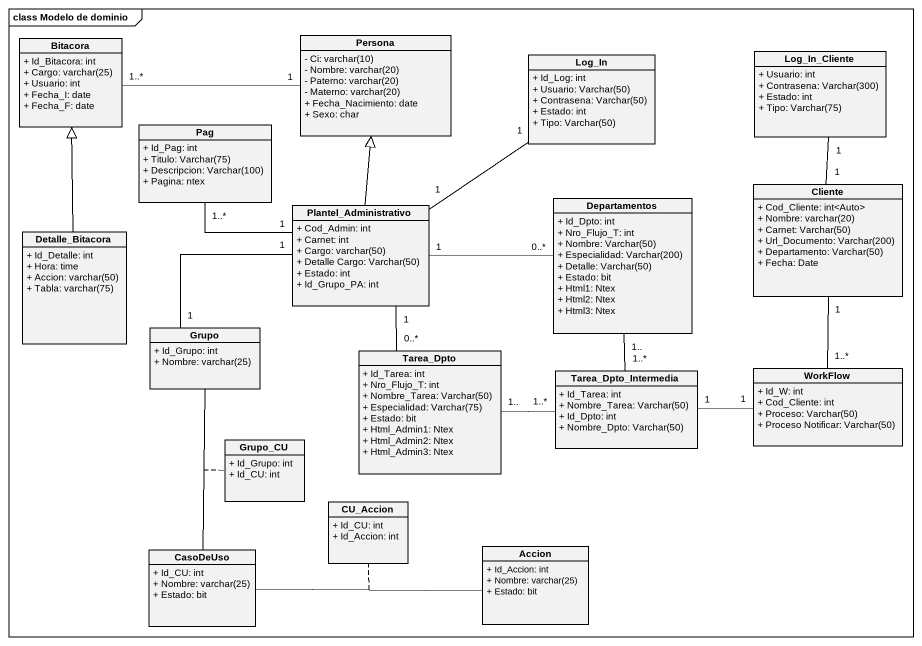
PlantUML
@startuml
mainframe class Modelo de dominio
hide circle
hide empty members
skinparam classAttributeIconSize 0
class Bitacora {
  + Id_Bitacora: int
  {field} + Cargo: varchar(25)
  + Usuario: int
  + Fecha_I: date
  + Fecha_F: date
}
class Persona {
  {field} - Ci: varchar(10)
  {field} - Nombre: varchar(20)
  {field} - Paterno: varchar(20)
  {field} - Materno: varchar(20)
  + Fecha_Nacimiento: date
  + Sexo: char
}
class Log_In {
  + Id_Log: int
  {field} + Usuario: Varchar(50)
  {field} + Contrasena: Varchar(50)
  + Estado: int
  {field} + Tipo: Varchar(50)
}
class Log_In_Cliente {
  + Usuario: int
  {field} + Contrasena: Varchar(300)
  + Estado: int
  {field} + Tipo: Varchar(75)
}
class Pag {
  + Id_Pag: int
  {field} + Titulo: Varchar(75)
  {field} + Descripcion: Varchar(100)
  + Pagina: ntex
}
class Plantel_Administrativo {
  + Cod_Admin: int
  + Carnet: int
  {field} + Cargo: varchar(50)
  {field} + Detalle Cargo: Varchar(50)
  + Estado: int
  + Id_Grupo_PA: int
}
class Departamentos {
  + Id_Dpto: int
  + Nro_Flujo_T: int
  {field} + Nombre: Varchar(50)
  {field} + Especialidad: Varchar(200)
  {field} + Detalle: Varchar(50)
  + Estado: bit
  + Html1: Ntex
  + Html2: Ntex
  + Html3: Ntex
}
class Cliente {
  + Cod_Cliente: int<Auto>
  {field} + Nombre: varchar(20)
  {field} + Carnet: Varchar(50)
  {field} + Url_Documento: Varchar(200)
  {field} + Departamento: Varchar(50)
  + Fecha: Date
}
class Detalle_Bitacora {
  + Id_Detalle: int
  + Hora: time
  {field} + Accion: varchar(50)
  {field} + Tabla: varchar(75)
}
class Grupo {
  + Id_Grupo: int
  {field} + Nombre: varchar(25)
}
class Tarea_Dpto {
  + Id_Tarea: int
  + Nro_Flujo_T: int
  {field} + Nombre_Tarea: Varchar(50)
  {field} + Especialidad: Varchar(75)
  + Estado: bit
  + Html_Admin1: Ntex
  + Html_Admin2: Ntex
  + Html_Admin3: Ntex
}
class Tarea_Dpto_Intermedia {
  + Id_Tarea: int
  {field} + Nombre_Tarea: Varchar(50)
  + Id_Dpto: int
  {field} + Nombre_Dpto: Varchar(50)
}
class WorkFlow {
  + Id_W: int
  + Cod_Cliente: int
  {field} + Proceso: Varchar(50)
  {field} + Proceso Notificar: Varchar(50)
}
class Grupo_CU {
  + Id_Grupo: int
  + Id_CU: int
}
class CU_Accion {
  + Id_CU: int
  + Id_Accion: int
}
class CasoDeUso {
  + Id_CU: int
  {field} + Nombre: varchar(25)
  + Estado: bit
}
class Accion {
  + Id_Accion: int
  {field} + Nombre: varchar(25)
  + Estado: bit
}
Persona "1" -left- "1..*" Bitacora
Plantel_Administrativo -up-|> Persona
Plantel_Administrativo "1" -up- "1" Log_In
Plantel_Administrativo "1" -left- "1..*" Pag
Departamentos "0..*" -left- "1" Plantel_Administrativo
Cliente "1" -up- "1" Log_In_Cliente
Cliente "1" -- "1..*" WorkFlow
Detalle_Bitacora -up-|> Bitacora
Grupo "1" -up- "1" Plantel_Administrativo
Grupo -- CasoDeUso
(Grupo, CasoDeUso) .. Grupo_CU
Tarea_Dpto "0..*" -up- "1" Plantel_Administrativo
Tarea_Dpto "1.." -right- "1..*" Tarea_Dpto_Intermedia
Tarea_Dpto_Intermedia "1..*" -up- "1.." Departamentos
WorkFlow "1" -left- "1" Tarea_Dpto_Intermedia
CasoDeUso -right- Accion
(CasoDeUso, Accion) .. CU_Accion
@enduml
